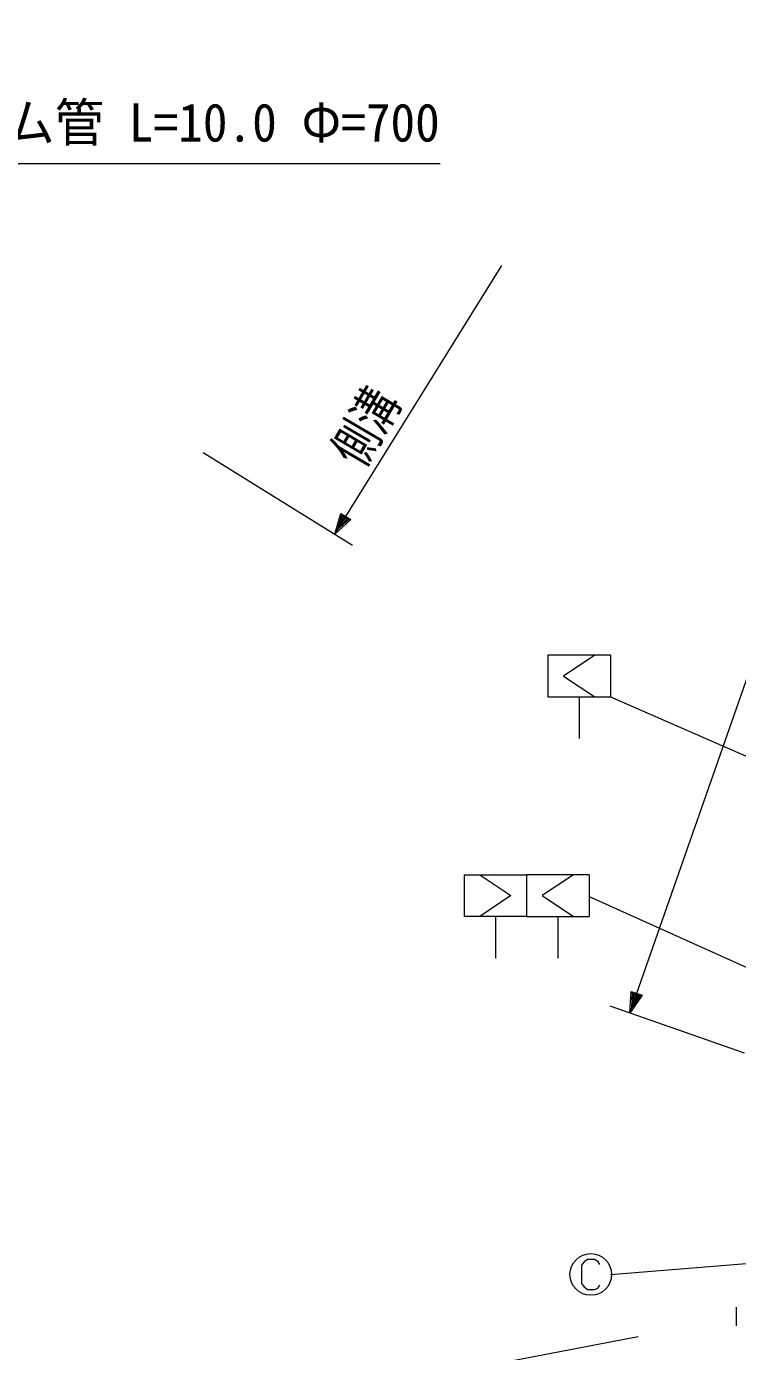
# Model space of a CAD drawing. Units: millimetres, scale not verified. Extents: x 40000 to 680000, y 20000 to 380000.
# Drawn here: x 364467 to 398610, y 253234 to 316844 of the extents above; entities that cross this region are included whole.
import ezdxf
from ezdxf.enums import TextEntityAlignment as Align

# ---------------------------------------------------------------- set-up
doc = ezdxf.new("R2010")
doc.units = ezdxf.units.MM
doc.header["$LTSCALE"] = 1000
for name, color, linetype, lineweight in [('M-BGD', 7, 'Continuous', 13), ('M-BGD-EXST', 7, 'Continuous', 13), ('M-STR-HTXT', 7, 'Continuous', 13), ('M-STR-STRC', 7, 'Continuous', 13)]:
    doc.layers.add(name, color=color, linetype=linetype, lineweight=lineweight)
doc.styles.add('ＭＳ ゴシック', font='')
doc.styles.get('ＭＳ ゴシック').set_extended_font_data('MS Gothic')

msp = doc.modelspace()

# ---------------------------------------------------------------- linework, layer by layer
at = {"layer": 'M-BGD'}
msp.add_line((398546, 255367), (398546, 254467), dxfattribs=at)
at = {"layer": 'M-BGD-EXST'}
for p, q in [((392513, 256931), (412105, 258511)), ((391405, 257651), (391245, 257531)), ((391765, 257651), (391405, 257651)), ((391925, 257531), (391765, 257651)), ((391245, 257531), (391125, 257371)), ((391125, 257371), (391125, 256491)), ((392005, 257411), (391925, 257531)), ((391125, 256491), (391245, 256331)), ((391925, 256291), (392005, 256411)), ((391245, 256331), (391405, 256211)), ((391405, 256211), (391765, 256211)), ((391765, 256211), (391925, 256291))]:
    msp.add_line(p, q, dxfattribs=at)
msp.add_circle((391565, 256931), 1000, dxfattribs=at)
at = {"layer": 'M-STR-HTXT'}
for p, q in [((393442, 269482), (413034, 325528)), ((355654, 310269), (384337, 310269)), ((379274, 292467), (387290, 305363)), ((372953, 296397), (380123, 291939)), ((379274, 292467), (379564, 293465)), ((379422, 292705), (379611, 293388)), ((379506, 292841), (379658, 293312)), ((379564, 293465), (380040, 293169)), ((379611, 293388), (379950, 293177)), ((379658, 293312), (379861, 293185)), ((380040, 293169), (379274, 292467)), ((379950, 293177), (379422, 292705)), ((379861, 293185), (379506, 292841)), ((379633, 293045), (379704, 293236)), ((379772, 293194), (379633, 293045)), ((379704, 293236), (379772, 293194)), ((393442, 269482), (393508, 270519)), ((393508, 270519), (394036, 270334)), ((393534, 269747), (393570, 270454)), ((393570, 270454), (393947, 270322)), ((393587, 269898), (393632, 270390)), ((393632, 270390), (393859, 270311)), ((398940, 267560), (392498, 269812)), ((394036, 270334), (393442, 269482)), ((393947, 270322), (393534, 269747)), ((393859, 270311), (393587, 269898)), ((393666, 270124), (393695, 270326)), ((393770, 270300), (393666, 270124)), ((393695, 270326), (393770, 270300)), ((384403, 252138), (393840, 253959))]:
    msp.add_line(p, q, dxfattribs=at)
at = {"layer": 'M-STR-STRC'}
for p, q in [((392507, 286655), (389507, 286655)), ((389507, 286655), (389507, 284655)), ((391757, 286655), (390257, 285655)), ((392507, 286655), (392507, 284655)), ((390257, 285655), (391757, 284655)), ((389507, 284655), (392507, 284655)), ((391007, 284655), (391007, 282655)), ((392507, 284655), (416286, 274265)), ((385482, 276119), (388482, 276119)), ((385482, 276119), (385482, 274119)), ((386232, 276119), (387732, 275119)), ((388482, 276119), (388482, 274119)), ((391482, 276119), (388482, 276119)), ((388482, 276119), (388482, 274119)), ((390732, 276119), (389232, 275119)), ((391482, 276119), (391482, 274119)), ((387732, 275119), (386232, 274119)), ((389232, 275119), (390732, 274119)), ((391482, 275070), (413286, 265265)), ((388482, 274119), (385482, 274119)), ((386982, 274119), (386982, 272119)), ((388482, 274119), (391482, 274119)), ((389982, 274119), (389982, 272119))]:
    msp.add_line(p, q, dxfattribs=at)

# ---------------------------------------------------------------- texts
at = {"layer": 'M-STR-HTXT', "style": 'ＭＳ ゴシック', "width": 0.95}
msp.add_text('ヒュ－ム管 L=10.0 Φ=700', height=1833, dxfattribs=at).set_placement((356320, 310769), align=Align.BOTTOM_LEFT)
at = {"layer": 'M-STR-HTXT', "style": 'ＭＳ ゴシック', "width": 0.75}
msp.add_text('側溝', height=1833, rotation=59.6, dxfattribs=at).set_placement((381070, 295282), align=Align.BOTTOM_LEFT)

doc.saveas('drawing.dxf')
